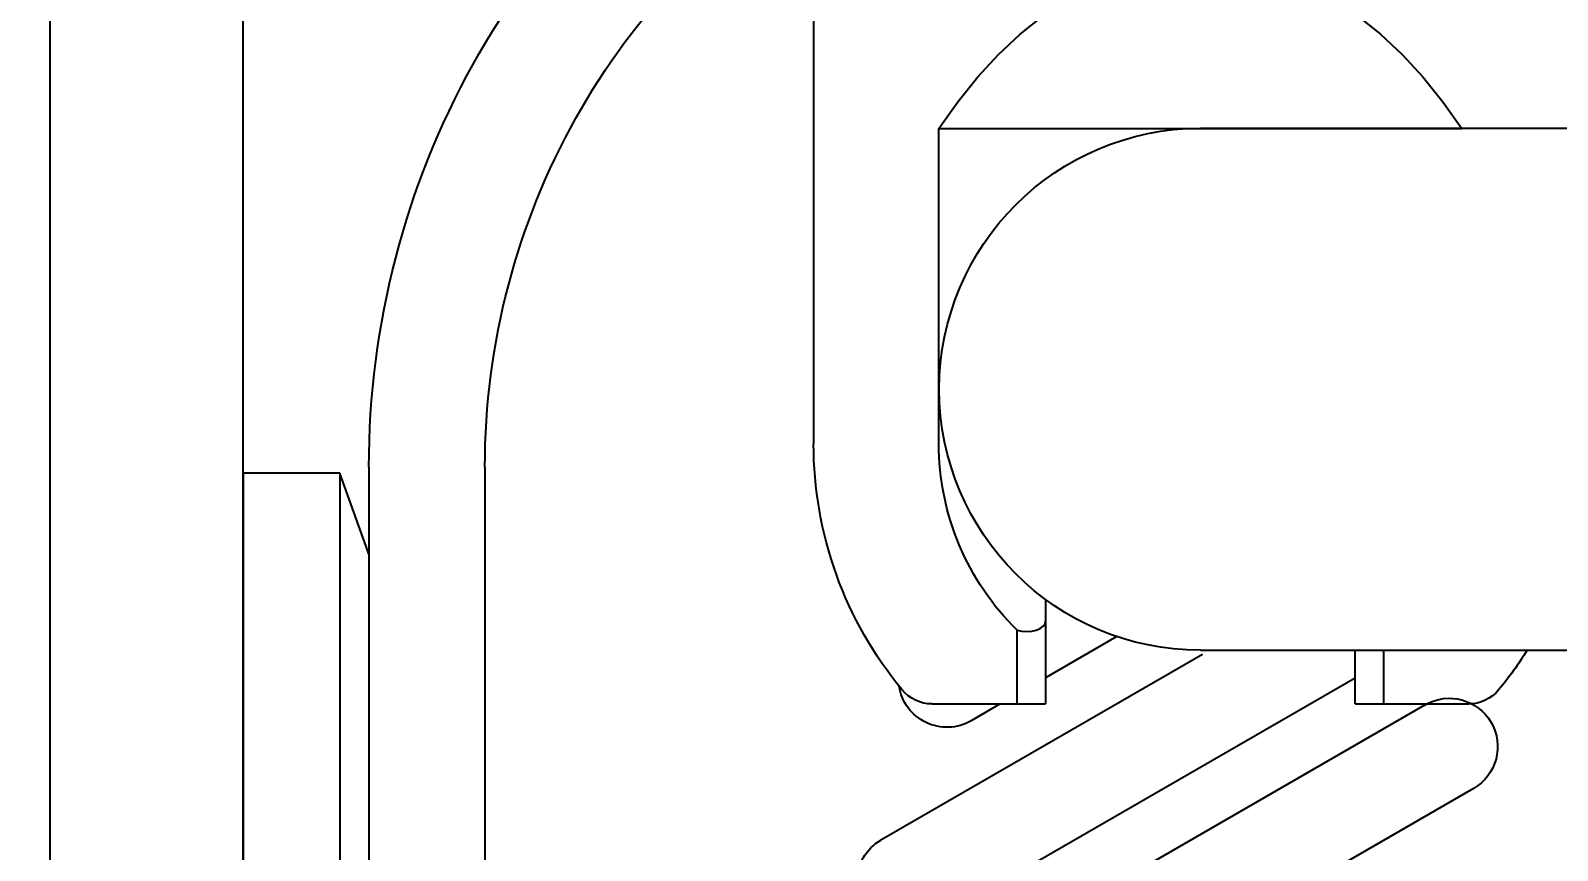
# Model space of a CAD drawing. Header units: millimetres. Extents: x 0 to 1390178, y 0 to 110113.
# Drawn here: x 691461.1 to 691540, y 41163.6 to 41206 of the extents above; entities that cross this region are included whole.
import ezdxf
from ezdxf.enums import TextEntityAlignment as Align
from ezdxf.xclip import XClip

# ---------------------------------------------------------------- set-up
doc = ezdxf.new("R2018")
doc.units = ezdxf.units.MM
doc.header["$LTSCALE"] = 100
doc.header["$XCLIPFRAME"] = 0
doc.linetypes.add('X - 단위세대 확장형$0$CENTER', pattern=[65, 60, -2, 1, -2])
for name, color, linetype in [('SYM', 7, 'Continuous'), ('X - SHEET$0$AA-BORD-TEXT', 3, 'Continuous'), ('X - 단위세대 확장형$0$0 TILE LINE & HATCH', 8, 'Continuous'), ('X - 단위세대 확장형$0$A-ETC', 7, 'Continuous'), ('X - 단위세대 확장형$0$CENTER', 2, 'X - 단위세대 확장형$0$CENTER'), ('X - 단위세대 확장형$0$DIM', 7, 'Continuous'), ('X - 단위세대 확장형$0$수전', 6, 'Continuous'), ('X - 단위세대 확장형$0$위생기구', 6, 'Continuous')]:
    doc.layers.add(name, color=color, linetype=linetype)
doc.layers.add('X - 단위세대 확장형$0$A-MC', color=171, linetype='Continuous', plot=False)
doc.styles.get("Standard").update_dxf_attribs({"font": 'Dotum.ttf'})
doc.styles.add('X - SHEET$0$HAUD01', font='Dotum.ttf')

# ---------------------------------------------------------------- blocks, each defined once
blk = doc.blocks.new('X - SHEET$0$HAUDsheetV')
at = {"layer": 'X - SHEET$0$AA-BORD-TEXT', "color": 3, "style": 'X - SHEET$0$HAUD01'}
for tag, p in [('PJCode', (786, 567.9351)), ('작성자', (786.11165, 194.82441)), ('검토자', (786.11165, 181.82441)), ('최종검토자', (786.11165, 168.82441)), ('승인자', (786.11165, 155.82441)), ('일자', (786.83166, 144.01761)), ('개정번호', (811.99999, 65.92))]:
    blk.add_attdef(tag, text='', height=3, dxfattribs=at).set_placement(p, align=Align.MIDDLE_CENTER)
at = {"layer": 'X - SHEET$0$AA-BORD-TEXT', "color": 3, "lineweight": 30, "flags": 104}
blk.add_attdef('PJTitle', text='', height=4, dxfattribs=at).set_placement((787.2483, 536.62153), align=Align.MIDDLE_CENTER)
blk = doc.blocks.new('X - SHEET')
ref = blk.add_blockref('X - SHEET$0$HAUDsheetV', (-100, 0), dxfattribs=dict(xscale=100, yscale=100, zscale=100))
lines = blk.add_mtext('중랑구 상봉동 116-49번지 일원 2030 청년주택 \\P신축공사', dxfattribs={"layer": 'X - SHEET$0$AA-BORD-TEXT', "color": 3, "insert": (78624.83, 53662.153), "char_height": 5056.51661, "attachment_point": 1})
ref.add_attrib('PJTitle', '', (78624.83, 53662.153), dxfattribs={"flags": 104}).embed_mtext(lines)
blk = doc.blocks.new('X - 단위세대 확장형$0$A$C82f215e7')
blk.add_wipeout([(65.001, 155.786), (25.001, 155.786), (25.001, 153.786), (26.313, 126.287), (12.262, 126.286), (4.06, 123.045), (0.288, 115.073), (0, 106.286), (0.288, 97.5), (4.06, 89.527), (12.262, 86.286), (61.447, 86.287), (62.504, 85.345), (63.35, 84.21), (69.988, 75.737), (78.523, 69.179), (67.989, 53.473), (67.989, 50.032), (67.972, 16.204), (96.222, 0), (124.472, 16.204), (124.472, 51.752), (119.714, 63.286), (149.968, 63.286), (186.25, 106.286), (143.25, 149.286), (100.25, 149.286), (79.436, 143.913), (63.824, 129.136)]).dxf.layer = 'X - 단위세대 확장형$0$0 TILE LINE & HATCH'
at = {"layer": 'X - 단위세대 확장형$0$수전', "color": 6}
for p, q in [((100.25, 149.286), (143.25, 149.286)), ((100.25, 143.286), (143.25, 143.286)), ((69.242, 126.287), (99.042, 126.287)), ((112.5, 120.169), (112.5, 114.287)), ((99.042, 119.808), (82.732, 119.808)), ((82.732, 119.808), (82.732, 92.766)), ((112.5, 115.761), (108.689, 115.761)), ((107.097, 114.287), (108.207, 114.287)), ((108.207, 114.287), (112.5, 114.287)), ((82.722, 106.287), (82.722, 71.23)), ((109.722, 106.287), (109.722, 70.561)), ((112.5, 98.287), (109.722, 98.287)), ((112.5, 98.287), (112.5, 92.405)), ((109.722, 96.813), (112.5, 96.813))]:
    blk.add_line(p, q, dxfattribs=at)
at = {"layer": 'X - 단위세대 확장형$0$수전', "color": 8}
for p, q in [((109.94, 106.177), (119.541, 122.807)), ((111.158, 98.287), (123.871, 120.307)), ((112.541, 94.661), (127.541, 120.642)), ((112.5, 116.633), (113.371, 118.142)), ((116.871, 92.161), (131.871, 118.142)), ((109.016, 110.598), (111.145, 114.287))]:
    blk.add_line(p, q, dxfattribs=at)
at = {"layer": 'X - 단위세대 확장형$0$수전', "color": 6, "flags": 128}
for points in [[(82.732, 119.808), (81.347, 118.829), (80.069, 117.798), (78.903, 116.719), (77.854, 115.597), (76.927, 114.435), (76.124, 113.24), (75.451, 112.016), (74.908, 110.768), (74.499, 109.501), (74.226, 108.221), (74.089, 106.932), (74.089, 105.641), (74.226, 104.353), (74.499, 103.073), (74.908, 101.806), (75.451, 100.558), (76.124, 99.334), (76.927, 98.139), (77.854, 96.977), (78.903, 95.855), (80.069, 94.776), (81.347, 93.745), (82.732, 92.766)], [(108.689, 115.761), (108.74, 115.52), (108.754, 115.264), (108.733, 115.01), (108.677, 114.774), (108.59, 114.572), (108.477, 114.417), (108.347, 114.32), (108.207, 114.287)]]:
    blk.add_lwpolyline(points, dxfattribs=at)
at = {"layer": 'X - 단위세대 확장형$0$수전', "color": 6}
for centre, radius, start, end in [((100.25, 106.286), 43, 90, 147.90013), ((100.25, 106.286), 37, 90, 148.38328), ((99.042, 106.287), 20, 50.46369, 90), ((110.5, 120.169), 2, 0, 50.46369), ((96.222, 106.287), 13.5, 0, 180), ((99.042, 106.287), 13.521, 44.4791, 90), ((110.5, 92.405), 2, 309.53631, 0), ((99.042, 106.287), 20, 302.27786, 309.53631)]:
    blk.add_arc(centre, radius, start, end, dxfattribs=at)
at = {"layer": 'X - 단위세대 확장형$0$수전', "color": 8}
for centre, start, end in [((121.706, 121.557), 330, 150), ((111.206, 119.392), 330, 81.20399), ((114.706, 93.411), 150, 330)]:
    blk.add_arc(centre, 2.5, start, end, dxfattribs=at)
blk = doc.blocks.new('X - 단위세대 확장형$0$KBY-030C(TOP)')
blk.add_wipeout([(1008.73, -1662.941), (1013.73, -1662.941), (1020.73, -1682.441), (1020.73, -1682.691), (1021.33, -1682.691), (1022.73, -1681.291), (1022.73, -1681.062), (1048.23, -1681.062), (1048.583, -1681.209), (1048.73, -1681.562), (1048.73, -1705.502), (1049.044, -1705.513), (1049.768, -1706.902), (1050.003, -1706.902), (1050.732, -1705.502), (1050.859, -1705.513), (1051.23, -1705.774), (1052.397, -1703.752), (1062.562, -1703.752), (1063.73, -1705.774), (1063.73, -1709.252), (1064.083, -1709.398), (1064.23, -1709.752), (1064.23, -1702.002), (1064.523, -1701.294), (1065.23, -1701.002), (1107.23, -1701.002), (1107.937, -1701.294), (1108.23, -1702.002), (1108.23, -1759.719), (1113.559, -1760.414), (1122.297, -1760.969), (1124.588, -1761.002), (1194.559, -1761.002), (1198.534, -1762.233), (1201.113, -1765.485), (1203.545, -1778.502), (1201.118, -1791.507), (1198.534, -1794.77), (1194.559, -1796.002), (1124.588, -1796.002), (1114.395, -1796.506), (1108.218, -1797.285), (1108.23, -1855.002), (1107.937, -1855.709), (1107.23, -1856.002), (1065.23, -1856.002), (1064.523, -1855.709), (1064.23, -1855.002), (1064.23, -1847.252), (1064.083, -1847.605), (1063.73, -1847.752), (1063.73, -1851.23), (1062.562, -1853.252), (1052.397, -1853.252), (1051.23, -1851.23), (1051.23, -1850.196), (1051.181, -1850.102), (1050.951, -1850.104), (1050.212, -1851.5), (1048.73, -1851.502), (1048.73, -1871.485), (1048.23, -1871.985), (1022.73, -1871.985), (1022.73, -1871.756), (1021.33, -1870.356), (1020.73, -1870.356), (1020.73, -1870.606), (1013.73, -1890.106), (1008.73, -1890.106), (1008.73, -1830.106), (1013.73, -1830.106), (1020.73, -1849.606), (1020.73, -1850.275), (1020.957, -1849.858), (1021.33, -1849.856), (1022.73, -1848.456), (1022.73, -1848.228), (1024.698, -1847.831), (1027.612, -1846.664), (1030.291, -1844.944), (1032.36, -1842.778), (1032.772, -1841.955), (1035.124, -1834.469), (1037.859, -1825.901), (1037.859, -1825.631), (1038.211, -1825.655), (1048.73, -1825.655), (1048.73, -1825.502), (1049.309, -1825.502), (1050.055, -1826.922), (1050.297, -1826.922), (1051.009, -1825.502), (1051.252, -1825.736), (1052.397, -1823.752), (1062.562, -1823.752), (1063.73, -1825.774), (1063.73, -1829.252), (1064.083, -1829.398), (1064.23, -1829.752), (1064.23, -1727.252), (1064.083, -1727.605), (1063.73, -1727.752), (1063.73, -1731.23), (1062.562, -1733.252), (1052.397, -1733.252), (1051.23, -1731.23), (1051.23, -1730.727), (1050.897, -1730.088), (1050.668, -1730.102), (1049.951, -1731.49), (1048.73, -1731.502), (1048.73, -1731.389), (1038.147, -1731.349), (1038.061, -1731.4), (1037.809, -1730.891), (1032.869, -1712.266), (1030.88, -1709.005), (1027.809, -1706.573), (1022.73, -1704.82), (1022.73, -1704.591), (1021.33, -1703.191), (1020.73, -1703.191), (1020.73, -1703.441), (1013.73, -1722.941), (1008.73, -1722.941)]).dxf.layer = 'X - 단위세대 확장형$0$0 TILE LINE & HATCH'
at = {"layer": 'X - 단위세대 확장형$0$CENTER', "color": 1, "linetype": 'X - 단위세대 확장형$0$CENTER'}
blk.add_line((1030.058, -1718.502), (1119.297, -1718.502), dxfattribs=at)
at = {"layer": 'X - 단위세대 확장형$0$위생기구', "linetype": 'Continuous'}
for p, q in [((1008.73, -1722.941), (1008.73, -1662.941)), ((1013.73, -1722.941), (1013.73, -1662.941)), ((1022.73, -1704.82), (1022.73, -1681.062)), ((1048.23, -1681.062), (1048.23, -1706.154)), ((1048.73, -1681.562), (1048.73, -1705.688)), ((1020.73, -1703.441), (1020.73, -1682.441)), ((1037.856, -1707.441), (1033.352, -1691.441)), ((1037.373, -1707.813), (1032.868, -1691.818)), ((1064.23, -1702.002), (1064.23, -1855.002)), ((1065.109, -1702.002), (1065.109, -1760.128)), ((1021.33, -1703.191), (1022.73, -1704.591)), ((1020.73, -1703.441), (1013.73, -1722.941)), ((1051.23, -1705.774), (1052.397, -1703.752)), ((1052.397, -1703.839), (1052.397, -1703.752)), ((1052.397, -1703.752), (1062.562, -1703.752)), ((1052.397, -1703.839), (1062.562, -1703.839)), ((1062.562, -1703.752), (1062.562, -1703.839)), ((1063.73, -1705.774), (1062.562, -1703.752)), ((1048.73, -1705.502), (1049.032, -1705.502)), ((1049.032, -1705.502), (1049.044, -1705.513)), ((1049.768, -1706.902), (1049.044, -1705.513)), ((1050.72, -1705.513), (1049.998, -1706.899)), ((1050.72, -1705.513), (1050.732, -1705.502)), ((1050.732, -1705.502), (1050.846, -1705.502)), ((1050.732, -1705.502), (1050.739, -1705.506)), ((1050.743, -1705.511), (1050.782, -1705.694)), ((1050.859, -1705.513), (1050.846, -1705.502)), ((1051.582, -1706.902), (1050.859, -1705.513)), ((1048.23, -1706.154), (1048.73, -1706.154)), ((1048.73, -1725.002), (1048.73, -1706.154)), ((1063.73, -1705.774), (1063.73, -1731.23)), ((1028.8, -1707.202), (1028.803, -1707.205)), ((1050.003, -1706.902), (1049.761, -1706.902)), ((1049.775, -1706.915), (1049.768, -1706.902)), ((1049.775, -1706.915), (1049.779, -1706.924)), ((1048.73, -1707.441), (1037.856, -1707.441)), ((1052.397, -1712.559), (1052.397, -1709.781)), ((1062.562, -1709.781), (1052.397, -1709.781)), ((1062.562, -1709.781), (1062.562, -1712.559)), ((1032.868, -1712.263), (1032.869, -1712.266)), ((1032.868, -1712.263), (1036.303, -1725.228)), ((1052.397, -1712.559), (1062.562, -1712.559)), ((1051.186, -1718.503), (1051.23, -1720.478)), ((1051.23, -1731.23), (1051.23, -1718.502)), ((1013.73, -1722.941), (1008.73, -1722.941)), ((1052.397, -1727.222), (1052.397, -1724.444)), ((1062.562, -1724.444), (1052.397, -1724.444)), ((1062.562, -1724.444), (1062.562, -1727.222)), ((1036.303, -1725.228), (1037.6, -1730.122)), ((1048.73, -1725.002), (1048.73, -1731.502)), ((1052.397, -1727.222), (1062.562, -1727.222)), ((1037.373, -1729.265), (1037.605, -1730.14)), ((1037.605, -1730.141), (1037.673, -1730.396)), ((1037.613, -1730.172), (1037.656, -1730.333)), ((1049.951, -1731.49), (1050.673, -1730.104)), ((1050.668, -1730.102), (1050.91, -1730.102)), ((1050.874, -1730.009), (1050.897, -1730.088)), ((1050.897, -1730.088), (1051.23, -1730.727)), ((1037.673, -1730.396), (1037.742, -1730.653)), ((1037.742, -1730.653), (1037.778, -1730.786)), ((1048.73, -1731.389), (1038.34, -1731.389)), ((1048.73, -1731.502), (1049.939, -1731.502)), ((1049.939, -1731.502), (1049.951, -1731.49)), ((1051.23, -1731.23), (1052.397, -1733.252)), ((1063.73, -1731.23), (1062.562, -1733.252)), ((1052.397, -1733.252), (1052.397, -1733.164)), ((1062.562, -1733.164), (1052.397, -1733.164)), ((1052.397, -1733.252), (1062.562, -1733.252)), ((1062.562, -1733.164), (1062.562, -1733.252))]:
    blk.add_line(p, q, dxfattribs=at)
for points in [[(1022.73, -1704.82), (1024.21, -1705.084), (1025.751, -1705.557), (1027.17, -1706.19), (1028.449, -1706.955), (1028.8, -1707.202)], [(1028.803, -1707.204), (1029.079, -1707.41), (1029.614, -1707.831), (1030.135, -1708.278), (1030.639, -1708.753), (1031.12, -1709.257), (1031.571, -1709.793), (1031.983, -1710.362), (1032.346, -1710.967), (1032.648, -1711.608), (1032.869, -1712.266)], [(1037.778, -1730.786), (1037.794, -1730.841), (1037.809, -1730.891), (1037.822, -1730.935), (1037.835, -1730.975), (1037.848, -1731.013), (1037.864, -1731.053), (1037.885, -1731.1), (1037.924, -1731.166), (1038.005, -1731.259), (1038.147, -1731.349), (1038.343, -1731.389)]]:
    blk.add_lwpolyline(points, dxfattribs=at)
for centre, radius, start, end in [((1063.73, -1709.752), 0.5, 0, 90), ((1063.73, -1727.252), 0.5, 270, 0), ((1108.778, -1724.446), 71.204, 184.40059, 184.74786)]:
    blk.add_arc(centre, radius, start, end, dxfattribs=at)
for points, knots in [([(1032.177, -1704.295), (1032.177, -1702.273), (1032.351, -1698.107), (1032.692, -1693.955), (1032.868, -1691.818)], [0, 0, 0, 0, 0.485303, 1, 1, 1, 1]), ([(1052.397, -1709.781), (1052.176, -1709.307), (1051.813, -1708.341), (1051.608, -1706.81), (1051.813, -1705.279), (1052.176, -1704.313), (1052.397, -1703.839)], [0, 0, 0, 0, 0.254927, 0.5, 0.745073, 1, 1, 1, 1]), ([(1062.562, -1703.839), (1062.783, -1704.313), (1063.146, -1705.279), (1063.351, -1706.81), (1063.146, -1708.341), (1062.783, -1709.307), (1062.562, -1709.781)], [0, 0, 0, 0, 0.254927, 0.5, 0.745073, 1, 1, 1, 1]), ([(1032.868, -1712.263), (1032.762, -1711.832), (1032.569, -1710.805), (1032.248, -1708.152), (1032.177, -1705.921), (1032.177, -1704.295)], [0, 0, 0, 0, 0.166048, 0.391069, 1, 1, 1, 1]), ([(1048.73, -1705.688), (1048.73, -1705.722), (1048.702, -1705.799), (1048.572, -1705.992), (1048.388, -1706.154), (1048.23, -1706.154)], [0, 0, 0, 0, 0.140988, 0.333316, 1, 1, 1, 1]), ([(1049.044, -1705.513), (1049.062, -1705.548), (1049.077, -1705.669), (1049.107, -1705.901), (1049.131, -1706.255), (1049.159, -1706.722), (1049.186, -1707.3), (1049.226, -1708.274), (1049.273, -1709.719), (1049.327, -1711.685), (1049.382, -1713.907), (1049.437, -1716.3), (1049.492, -1718.775), (1049.546, -1721.241), (1049.601, -1723.604), (1049.648, -1725.468), (1049.686, -1726.843), (1049.714, -1727.762), (1049.742, -1728.596), (1049.769, -1729.334), (1049.797, -1729.971), (1049.824, -1730.501), (1049.851, -1730.918), (1049.875, -1731.194), (1049.895, -1731.354), (1049.909, -1731.433), (1049.919, -1731.475), (1049.932, -1731.502), (1049.939, -1731.502)], [0, 0, 0, 0, 0.004528, 0.013628, 0.027257, 0.045303, 0.067597, 0.093937, 0.157726, 0.234293, 0.320778, 0.41395, 0.510325, 0.606303, 0.698294, 0.782862, 0.821361, 0.856846, 0.888989, 0.917485, 0.942071, 0.962518, 0.978636, 0.990283, 0.994399, 0.997368, 0.999205, 1, 1, 1, 1]), ([(1050.739, -1705.506), (1050.74, -1705.506), (1050.741, -1705.508), (1050.742, -1705.51), (1050.743, -1705.511)], [0, 0, 0, 0, 0.466578, 1, 1, 1, 1]), ([(1050.782, -1705.694), (1050.807, -1705.889), (1050.842, -1706.405), (1050.869, -1706.922), (1050.883, -1707.243)], [0, 0, 0, 0, 0.379147, 1, 1, 1, 1]), ([(1050.997, -1707.243), (1050.987, -1707.01), (1050.967, -1706.602), (1050.938, -1706.129), (1050.913, -1705.839), (1050.897, -1705.689), (1050.88, -1705.585), (1050.868, -1705.531), (1050.859, -1705.513)], [0, 0, 0, 0, 0.40231, 0.70564, 0.818666, 0.905461, 0.965828, 1, 1, 1, 1]), ([(1028.803, -1707.204), (1029.302, -1707.569), (1030.233, -1708.316), (1031.765, -1709.884), (1032.61, -1711.291), (1032.868, -1712.263)], [0, 0, 0, 0, 0.281534, 0.541857, 1, 1, 1, 1]), ([(1049.779, -1706.924), (1049.794, -1706.963), (1049.812, -1707.083), (1049.84, -1707.31), (1049.865, -1707.643), (1049.893, -1708.075), (1049.92, -1708.604), (1049.959, -1709.487), (1050.006, -1710.789), (1050.06, -1712.551), (1050.114, -1714.534), (1050.169, -1716.663), (1050.223, -1718.86), (1050.278, -1721.043), (1050.332, -1723.133), (1050.386, -1725.052), (1050.433, -1726.511), (1050.472, -1727.54), (1050.499, -1728.192), (1050.527, -1728.753), (1050.554, -1729.22), (1050.58, -1729.587), (1050.604, -1729.831), (1050.624, -1729.972), (1050.638, -1730.041), (1050.648, -1730.079), (1050.661, -1730.102), (1050.668, -1730.102)], [0, 0, 0, 0, 0.005443, 0.015387, 0.029787, 0.048514, 0.071405, 0.098247, 0.162769, 0.239707, 0.326223, 0.419127, 0.514992, 0.610279, 0.701475, 0.785214, 0.858408, 0.89019, 0.91836, 0.942661, 0.962867, 0.978799, 0.990313, 0.994388, 0.997334, 0.999167, 1, 1, 1, 1]), ([(1050.003, -1706.902), (1050.009, -1706.902), (1050.022, -1706.923), (1050.033, -1706.96), (1050.046, -1707.026), (1050.066, -1707.161), (1050.089, -1707.395), (1050.115, -1707.747), (1050.142, -1708.196), (1050.168, -1708.735), (1050.195, -1709.361), (1050.233, -1710.353), (1050.279, -1711.761), (1050.332, -1713.617), (1050.385, -1715.646), (1050.439, -1717.777), (1050.492, -1719.932), (1050.546, -1722.038), (1050.599, -1724.018), (1050.652, -1725.802), (1050.704, -1727.329), (1050.757, -1728.543), (1050.801, -1729.338), (1050.842, -1729.787), (1050.861, -1729.946), (1050.874, -1730.009)], [0, 0, 0, 0, 0.000809, 0.002577, 0.005415, 0.009335, 0.020418, 0.035755, 0.055217, 0.078637, 0.105808, 0.136491, 0.207279, 0.2885, 0.377281, 0.470482, 0.564806, 0.656915, 0.74355, 0.821647, 0.888445, 0.941585, 0.979198, 0.991753, 1, 1, 1, 1]), ([(1050.883, -1707.243), (1050.914, -1707.932), (1050.968, -1709.518), (1051.071, -1713.271), (1051.137, -1716.336), (1051.186, -1718.503)], [0, 0, 0, 0, 0.183563, 0.422712, 1, 1, 1, 1]), ([(1051.702, -1731.299), (1051.682, -1731.134), (1051.65, -1730.708), (1051.608, -1729.932), (1051.566, -1728.89), (1051.504, -1727.046), (1051.432, -1724.304), (1051.348, -1720.676), (1051.264, -1716.846), (1051.18, -1713.17), (1051.097, -1709.987), (1051.034, -1708.067), (1050.997, -1707.243)], [0, 0, 0, 0, 0.020697, 0.053241, 0.096891, 0.15064, 0.283246, 0.438826, 0.603019, 0.760653, 0.897181, 1, 1, 1, 1]), ([(1037.373, -1707.813), (1037.398, -1707.713), (1037.533, -1707.524), (1037.746, -1707.448), (1037.856, -1707.441)], [0, 0, 0, 0, 0.484194, 1, 1, 1, 1]), ([(1037.784, -1729.91), (1037.673, -1728.463), (1037.552, -1724.875), (1037.686, -1720.157), (1037.838, -1715.831), (1037.886, -1712.729), (1037.801, -1710.382), (1037.601, -1708.794), (1037.459, -1708.117), (1037.373, -1707.813)], [0, 0, 0, 0, 0.196621, 0.486021, 0.639446, 0.783252, 0.906347, 0.957248, 1, 1, 1, 1]), ([(1038.343, -1731.389), (1038.347, -1731.389), (1038.35, -1731.368), (1038.351, -1731.341), (1038.35, -1731.283), (1038.346, -1731.209), (1038.339, -1731.112), (1038.326, -1730.94), (1038.305, -1730.674), (1038.276, -1730.293), (1038.244, -1729.834), (1038.211, -1729.298), (1038.18, -1728.69), (1038.153, -1728.013), (1038.121, -1726.987), (1038.101, -1725.572), (1038.107, -1723.743), (1038.142, -1721.774), (1038.199, -1719.72), (1038.287, -1716.973), (1038.376, -1713.741), (1038.332, -1710.724), (1038.123, -1708.683), (1037.959, -1707.822), (1037.856, -1707.441)], [0, 0, 0, 0, 0.000511, 0.00187, 0.004127, 0.007286, 0.011341, 0.016285, 0.028802, 0.044742, 0.063992, 0.086415, 0.111858, 0.14015, 0.1711, 0.240127, 0.317085, 0.399892, 0.486302, 0.573972, 0.743621, 0.890581, 0.950671, 1, 1, 1, 1]), ([(1051.675, -1718.502), (1051.675, -1717.502), (1051.806, -1715.502), (1052.171, -1713.533), (1052.397, -1712.559)], [0, 0, 0, 0, 0.499962, 1, 1, 1, 1]), ([(1062.562, -1712.559), (1062.789, -1713.533), (1063.153, -1715.502), (1063.284, -1717.502), (1063.284, -1718.502)], [0, 0, 0, 0, 0.500038, 1, 1, 1, 1]), ([(1052.397, -1724.444), (1052.171, -1723.471), (1051.806, -1721.501), (1051.675, -1719.501), (1051.675, -1718.502)], [0, 0, 0, 0, 0.500037, 1, 1, 1, 1]), ([(1063.284, -1718.502), (1063.284, -1719.501), (1063.153, -1721.501), (1062.789, -1723.471), (1062.562, -1724.444)], [0, 0, 0, 0, 0.499963, 1, 1, 1, 1]), ([(1051.23, -1720.478), (1051.246, -1721.201), (1051.278, -1722.606), (1051.327, -1724.633), (1051.375, -1726.479), (1051.424, -1728.09), (1051.466, -1729.263), (1051.501, -1730.049), (1051.525, -1730.513), (1051.549, -1730.888), (1051.572, -1731.173), (1051.597, -1731.362), (1051.612, -1731.461), (1051.627, -1731.49)], [0, 0, 0, 0, 0.196835, 0.38259, 0.551783, 0.699424, 0.821175, 0.87119, 0.91346, 0.947674, 0.973591, 0.991044, 1, 1, 1, 1]), ([(1052.397, -1733.164), (1052.176, -1732.69), (1051.813, -1731.724), (1051.608, -1730.193), (1051.813, -1728.662), (1052.176, -1727.696), (1052.397, -1727.222)], [0, 0, 0, 0, 0.254927, 0.5, 0.745073, 1, 1, 1, 1]), ([(1062.562, -1727.222), (1062.783, -1727.696), (1063.146, -1728.662), (1063.351, -1730.193), (1063.146, -1731.724), (1062.783, -1732.69), (1062.562, -1733.164)], [0, 0, 0, 0, 0.254927, 0.5, 0.745073, 1, 1, 1, 1]), ([(1037.656, -1730.333), (1037.7, -1730.501), (1037.735, -1730.641), (1037.871, -1731.099), (1037.857, -1730.795), (1037.841, -1730.616), (1037.826, -1730.436), (1037.818, -1730.34)], [0, 0, 0, 0, 0.380279, 0.512744, 0.634811, 0.787567, 1, 1, 1, 1])]:
    blk.add_open_spline(points, degree=3, knots=knots, dxfattribs=at)
at = {"layer": 'X - 단위세대 확장형$0$0 TILE LINE & HATCH', "rotation": 90}
blk.add_blockref('X - 단위세대 확장형$0$A$C82f215e7', (1164.516, -1823.502), dxfattribs=at)
blk = doc.blocks.new('X - 단위세대 확장형$0$KBY-030C평+슬라이드바')
at = {"layer": 'X - 단위세대 확장형$0$DIM'}
blk.add_blockref('X - 단위세대 확장형$0$KBY-030C(TOP)', (8273.858, 15973.237), dxfattribs=at)
blk = doc.blocks.new('X - 단위세대 확장형$0$A$C456C1CD8')
at = {"layer": 'X - 단위세대 확장형$0$A-ETC', "color": 8, "linetype": 'Continuous', "elevation": 0}
for points in [[(-10, 2300), (-10, 0)], [(1500, 1550), (1500, 0), (0, 0), (0, 2300), (1500, 2300)]]:
    blk.add_lwpolyline(points, dxfattribs=at)
at = {"xscale": -1, "rotation": 180}
blk.add_blockref('X - 단위세대 확장형$0$KBY-030C평+슬라이드바', (-9282.588, 14562.735, 0), dxfattribs=at)
blk = doc.blocks.new('X - 단위세대 확장형$0$A$C6f67e9a2')
ref = blk.add_blockref('X - 단위세대 확장형$0$A$C456C1CD8', (-7160, -8192.522, 0))
XClip(ref).set_block_clipping_path([(-249.9999596067, -169.9999999995), (540.0000403933, 2350)])
at = {"layer": 'X - 단위세대 확장형$0$A-MC'}
blk.add_line((-7160, -8662.522), (-7160, -5742.522), dxfattribs=at)
blk = doc.blocks.new('X - 단위세대 확장형$0$A$Cca1b3c21')
at = {"xscale": -1.000000000000001}
blk.add_blockref('X - 단위세대 확장형$0$A$C456C1CD8', (-180, -8192.522), dxfattribs=at)
blk = doc.blocks.new('X - 단위세대 확장형', base_point=(-475.364, -286.728))
blk.add_blockref('X - 단위세대 확장형$0$A$C6f67e9a2', (45881.982, 64955.632))
ref = blk.add_blockref('X - 단위세대 확장형$0$A$Cca1b3c21', (38541.982, 64955.632), dxfattribs=dict(xscale=-1))
XClip(ref).set_block_clipping_path([(-720, 0), (-7340.0000000019, 0), (-7340.0000000019, -8662.5220021401), (-1730.0000000016, -8662.5220021401), (-1730.0000000016, -8226.0220021403), (-720, -8226.0220021403)])

msp = doc.modelspace()

# ---------------------------------------------------------------- block references
at = {"layer": 'SYM'}
ref = msp.add_blockref('X - 단위세대 확장형', (652274.72, -16179.143), dxfattribs=at)
XClip(ref).set_block_clipping_path([(27286.2339647645, 22495.2025850526), (88213.6007378809, 68689.6277392105)])

# ---------------------------------------------------------------- next in the draw order: block references
for p in [(504000, 0), (588000, 0)]:
    msp.add_blockref('X - SHEET', p)

doc.saveas('drawing.dxf')
